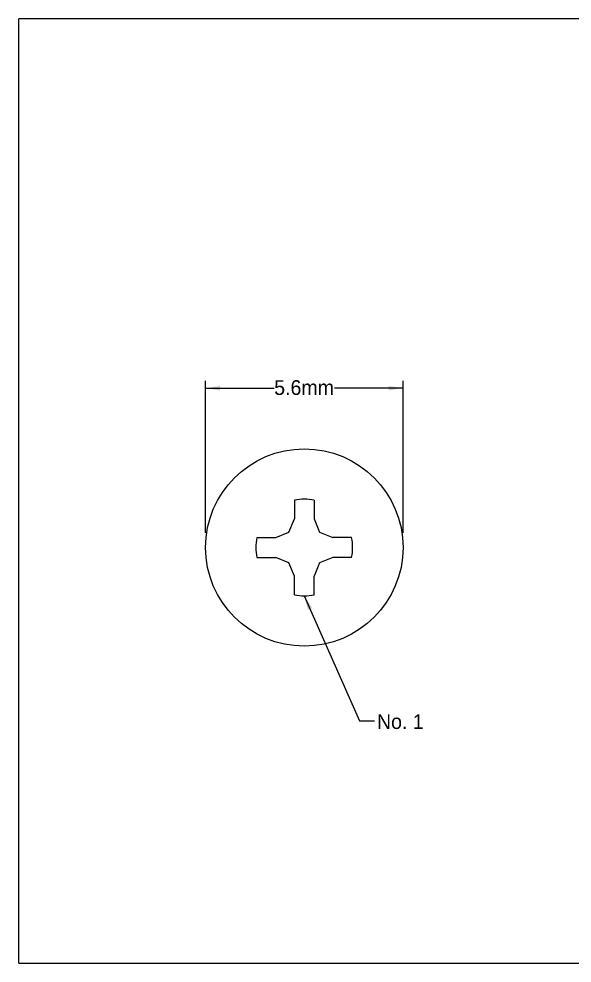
# Model space of a CAD drawing. Header units: millimetres. Extents: x 0.8 to 36, y 0.8 to 27.6.
# Drawn here: x 0.84 to 16.53, y 0.84 to 27.65 of the extents above; entities that cross this region are included whole.
import ezdxf

# ---------------------------------------------------------------- set-up
doc = ezdxf.new("R2010")
doc.units = ezdxf.units.MM
doc.header["$LTSCALE"] = 0.13193
doc.linetypes.add('SLD-Solid', pattern=[0])
doc.styles.add('SLDTEXTSTYLE0', font='ARIAL.TTF', dxfattribs={"width": 0.948})
doc.styles.get("Standard").update_dxf_attribs({"font": 'ARIAL.TTF'})
doc.dimstyles.new('SLDDIMSTYLE0', dxfattribs={"dimtxt": 0.406606, "dimasz": 0.406606, "dimexe": 0, "dimexo": 0.0625, "dimgap": 0.101651, "dimtad": 0, "dimtih": 1, "dimtoh": 1, "dimdec": 1, "dimrnd": 1e-09, "dimzin": 12, "dimdsep": 46, "dimtxsty": 'SLDTEXTSTYLE0', "dimsah": 1, "dimcen": 0.09, "dimadec": 0, "dimazin": 3, "dimtfac": 1, "dimtdec": 1, "dimtofl": 0, "dimtmove": 0, "dimatfit": 3, "dimfxl": 0, "dimfrac": 2, "dimtolj": 1, "dimtzin": 12, "dimarcsym": 0})
doc.dimstyles.new('SLDDIMSTYLE1', dxfattribs={"dimtxt": 0.18, "dimasz": 0.406606, "dimexe": 0, "dimexo": 0.0625, "dimgap": 0, "dimtad": 0, "dimtih": 1, "dimtoh": 1, "dimdec": 0, "dimrnd": 1e-09, "dimzin": 0, "dimdsep": 46, "dimtxsty": 'Standard', "dimsah": 1, "dimcen": 0.09, "dimadec": 0, "dimazin": 0, "dimtfac": 0.406606, "dimtdec": 0, "dimtofl": 0, "dimtmove": 0, "dimatfit": 3, "dimfxl": 0, "dimfrac": 2, "dimtolj": 1, "dimtzin": 0, "dimarcsym": 0})

# ---------------------------------------------------------------- blocks, each defined once
blk = doc.blocks.new('_D')
at = {"color": 7, "linetype": 'SLD-Solid', "lineweight": 0}
for p, q in [((6.132, 13.057), (6.132, 17.369)), ((6.132, 17.16), (8.078, 17.16)), ((11.732, 17.16), (9.784, 17.16)), ((11.732, 13.057), (11.732, 17.369))]:
    blk.add_line(p, q, dxfattribs=at)
at = {"color": 7, "linetype": 'SLD-Solid', "lineweight": 18}
for points in [[(6.132, 17.16), (6.538, 17.097), (6.538, 17.222)], [(11.732, 17.16), (11.325, 17.222), (11.325, 17.097)]]:
    blk.add_solid(points, dxfattribs=at)
at = {"color": 7, "linetype": 'SLD-Solid', "lineweight": 18, "insert": (8.078, 17.388), "char_height": 0.4189, "attachment_point": 1, "style": 'SLDTEXTSTYLE0'}
blk.add_mtext('5.6mm', dxfattribs=at)

msp = doc.modelspace()

# ---------------------------------------------------------------- linework, layer by layer
at = {"color": 7, "linetype": 'SLD-Solid', "lineweight": 18}
for p, q in [((0.83776, 0.83776), (0.83776, 27.64593)), ((36.02349, 27.64593), (0.83776, 27.64593)), ((0.83776, 0.83776), (36.02349, 0.83776))]:
    msp.add_line(p, q, dxfattribs=at)
at = {"color": 7, "linetype": 'SLD-Solid', "lineweight": 25}
for p, q in [((8.65241, 13.98049), (8.65241, 13.44877)), ((9.21121, 13.98049), (9.21121, 13.44877)), ((8.49668, 13.07279), (8.65241, 13.44877)), ((9.21121, 13.44877), (9.36695, 13.07279)), ((7.58897, 12.91705), (8.12069, 12.91705)), ((8.12069, 12.91705), (8.49668, 13.07279)), ((9.36695, 13.07279), (9.74293, 12.91705)), ((10.27465, 12.91705), (9.74293, 12.91705)), ((7.58897, 12.35825), (8.12069, 12.35825)), ((8.49668, 12.20251), (8.12069, 12.35825)), ((9.74293, 12.35825), (9.36695, 12.20251)), ((10.27465, 12.35825), (9.74293, 12.35825)), ((8.65241, 11.82653), (8.49668, 12.20251)), ((9.36695, 12.20251), (9.21121, 11.82653)), ((8.65241, 11.29481), (8.65241, 11.82653)), ((9.21121, 11.29481), (9.21121, 11.82653))]:
    msp.add_line(p, q, dxfattribs=at)
msp.add_circle((8.93181, 12.63765), 2.8, dxfattribs=at)
for start, end in [(78.246374, 101.753626), (168.246374, 191.753626), (348.246374, 11.753626), (258.246374, 281.753626)]:
    msp.add_arc((8.93181, 12.63765), 1.3716, start, end, dxfattribs=at)

# ---------------------------------------------------------------- texts
at = {"color": 7, "linetype": 'Continuous', "lineweight": 0, "insert": (10.99284, 7.90428), "char_height": 0.418878, "attachment_point": 1, "style": 'SLDTEXTSTYLE0'}
msp.add_mtext('No. 1', dxfattribs=at)

# ---------------------------------------------------------------- dimensions: what is measured, and where the dimension line sits
at = {"color": 7, "linetype": 'SLD-Solid', "lineweight": 18}
dim = msp.add_linear_dim(base=(11.73181, 17.15983), p1=(6.13181, 12.63765), p2=(11.73181, 12.63765), dimstyle='SLDDIMSTYLE0', dxfattribs=at)
dim.commit()
dim.dimension.update_dxf_attribs({"geometry": '_D', "text_midpoint": (8.93122, 17.15983), "dimtype": 160})

# ---------------------------------------------------------------- leaders
at = {"color": 7, "linetype": 'Continuous', "lineweight": 0}
msp.add_leader([(8.93181, 11.26605), (10.49959, 7.71924), (10.91847, 7.71924)], dimstyle='SLDDIMSTYLE1', dxfattribs=at)

doc.saveas('drawing.dxf')
